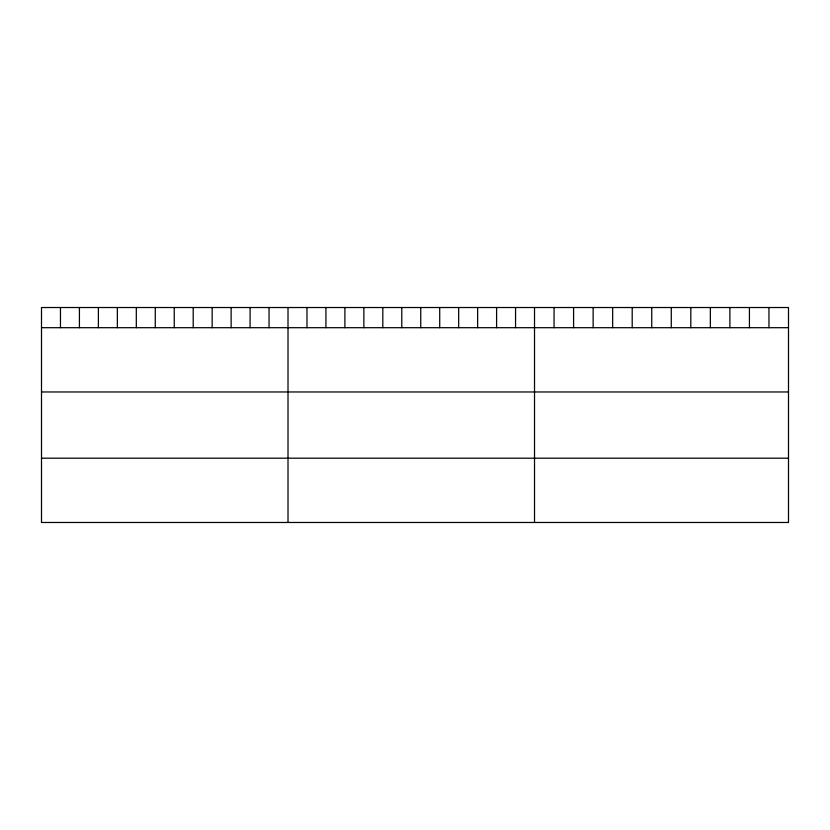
<?xml version="1.0" encoding="UTF-8"?>
<svg xmlns="http://www.w3.org/2000/svg" width="830" height="830" viewBox="0 0 830 830"><rect width="100%" height="100%" fill="white"/><g stroke="black" fill="none" stroke-linecap="round" stroke-linejoin="round"><path stroke-width="1.25" d="M788.5 327.694L788.5 522.475L41.5 522.475L41.5 307.525L788.5 307.525L788.5 327.694L41.5 327.694M41.5 391.968L788.5 391.968M41.5 458.191L788.5 458.191M768.964 307.525L768.964 327.694M749.428 307.525L749.428 327.694M729.892 307.525L729.892 327.694M710.356 307.525L710.356 327.694M690.819 307.525L690.819 327.694M671.283 307.525L671.283 327.694M651.737 307.525L651.737 327.694M632.201 307.525L632.201 327.694M612.665 307.525L612.665 327.694M593.128 307.525L593.128 327.694M573.592 307.525L573.592 327.694M554.056 307.525L554.056 327.694M534.52 307.525L534.52 522.475M515.555 307.525L515.555 327.694M496.599 307.525L496.599 327.694M477.634 307.525L477.634 327.694M458.668 307.525L458.668 327.694M439.713 307.525L439.713 327.694M420.748 307.525L420.748 327.694M401.782 307.525L401.782 327.694M382.817 307.525L382.817 327.694M363.862 307.525L363.862 327.694M344.896 307.525L344.896 327.694M325.931 307.525L325.931 327.694M306.976 307.525L306.976 327.694M288.01 307.525L288.01 522.475M269.045 307.525L269.045 327.694M250.089 307.525L250.089 327.694M231.124 307.525L231.124 327.694M212.158 307.525L212.158 327.694M193.203 307.525L193.203 327.694M174.238 307.525L174.238 327.694M155.272 307.525L155.272 327.694M136.307 307.525L136.307 327.694M117.352 307.525L117.352 327.694M98.386 307.525L98.386 327.694M79.421 307.525L79.421 327.694M60.466 307.525L60.466 327.694"/></g></svg>
